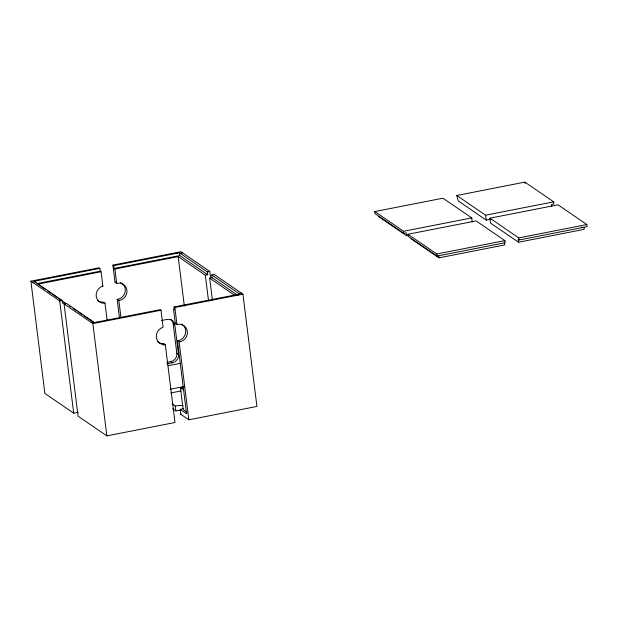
<?xml version="1.0" encoding="UTF-8"?>
<svg xmlns="http://www.w3.org/2000/svg" width="618" height="618" viewBox="0 0 618 618"><rect width="100%" height="100%" fill="white"/><g stroke="black" fill="none" stroke-linecap="round" stroke-linejoin="round"><path stroke-width="0.93" d="M210.622 278.123L209.796 271.464L180.981 251.735L112.893 265.091L115.033 282.241L115.697 282.078M115.033 282.241L116.702 283.384L117.374 283.229A8.953 8.351 -55.6 0 1 126.922 290.166A8.953 8.351 -55.6 0 1 119.521 300.441L117.165 299.398L119.537 318.417M237.714 295.257L212.09 277.714L211.742 274.917L239.691 294.06L174.013 306.937L174.361 309.734L173.527 309.162L175.296 323.392L175.968 323.229M175.296 323.392L176.972 324.535L177.644 324.38A9.085 8.474 -55.6 0 1 187.331 331.426A9.085 8.474 -55.6 0 1 179.815 341.839L177.466 340.804L186.551 413.751L180.162 409.379A8.243 2.047 -7.1 0 0 183.299 408.483M408.483 235.327L406.605 235.697L406.258 232.901L403.848 233.372L375.064 213.658L374.802 211.565L442.959 198.193L471.75 217.907L472.252 221.986M489.943 219.351L486.188 220.085L458.239 200.943L456.795 195.481L524.883 182.125L553.674 201.839L553.937 203.932L551.526 204.404L551.758 206.273M78.432 412.252L73.697 413.179L44.882 393.45L30.9 281.175L99.058 267.803L99.892 268.374L100.24 271.171L101.082 271.742L102.866 286.103A8.953 8.351 -55.6 0 0 96.199 296.2A8.953 8.351 -55.6 0 0 105.006 303.253L107.13 320.34M99.892 268.374L34.145 281.275L62.124 300.433L62.472 303.222L64.875 302.75L65.114 304.651M112.893 265.091L113.727 265.663L179.413 252.777L207.385 271.935L209.796 271.464M32.576 282.318L34.987 281.847M180.247 253.349L182.658 252.878M36.369 283.701L100.24 271.171M113.727 265.663L114.075 268.459L179.761 255.574L207.733 274.732L207.385 271.935M101.082 271.742L37.744 284.172L39.289 285.23M114.075 268.459L114.917 269.031L178.185 256.617L205.323 275.203L207.733 274.732M374.802 211.565L403.593 231.279L471.75 217.907M456.795 195.481L485.586 215.195L553.674 201.839M30.9 281.175L59.714 300.904L62.124 300.433M407.942 234.261L476.099 220.889L504.914 240.618L505.176 242.712L437.019 256.084L408.204 236.354L407.942 234.261L436.756 253.99L504.914 240.618M518.525 242.225L490.545 223.067L489.935 218.177L558.031 204.821L586.837 224.55L587.1 226.644L519.012 240L518.178 239.429L518.525 242.225L584.203 229.34L583.971 227.478M64.063 303.886L66.474 303.415L94.43 322.55L160.178 309.657L161.012 310.228L163.137 327.254A9.085 8.474 -55.6 0 0 156.362 337.498A9.085 8.474 -55.6 0 0 165.3 344.659L175.002 422.503L106.844 435.875L78.053 416.161L64.063 303.886L92.855 323.6L161.012 310.228M211.742 274.917L214.152 274.446L242.936 294.16L256.926 406.435L188.838 419.792L180.765 414.269L180.162 409.379M212.407 300.054L209.68 278.185L212.09 277.714M489.935 218.177L518.749 237.907L586.837 224.55M91.186 322.449L93.588 321.978M238.857 293.48L241.267 293.009M174.013 306.937L174.848 307.517L242.936 294.16M410.962 238.679L438.935 257.837L504.69 244.937L504.342 242.14M161.491 320.51L167.092 319.406A7.269 6.775 -55.6 0 1 174.84 325.045L178.502 354.415A7.269 6.775 -55.6 0 1 172.492 362.751L166.883 363.855M167.076 362.341L170.815 361.607A7.269 6.775 -55.6 0 0 176.825 353.272L173.171 323.902A7.269 6.775 -55.6 0 0 170.537 319.351M168.127 365.74L180.325 363.345M170.189 389.24L183.415 386.644M187.107 412.252L183.144 409.533L180.425 387.71L184.226 386.961M181.074 388.15L183.137 387.749L182.488 387.301M170.769 392.963L181.159 390.924M177.505 340.796L178.138 340.696A9.085 8.474 -55.6 0 0 185.524 333.295A9.085 8.474 -55.6 0 0 181.63 324.118M117.165 299.398L117.845 299.29A8.953 8.351 -55.6 0 0 125.207 291.549A8.953 8.351 -55.6 0 0 120.518 282.573M118.841 300.541L120.966 317.629M581.445 227.015L582.28 227.586M378.656 216.555L406.605 235.697M176.161 252.677L177.003 253.249M237.281 294.531L238.123 295.103M209.68 278.185L234.469 295.157M173.171 323.902L174.84 325.045M102.24 285.678L102.866 286.103M105.006 303.253L103.33 302.102A8.953 8.351 -55.6 0 1 97.435 300.394M157.636 341.777A9.085 8.474 -55.6 0 0 163.631 343.508L165.3 344.659M176.825 353.272L178.502 354.415M170.815 361.607L172.492 362.751M35.72 280.232L36.555 280.804M96.841 322.078L97.675 322.65M40.842 286.296L45.493 289.479M47.818 291.07L50.923 293.195M52.476 294.261L57.126 297.443M58.671 298.502L64.875 302.75M69.231 305.732L70.784 306.798M73.109 308.39L76.98 311.039M78.532 312.098L82.403 314.755M83.955 315.813L94.029 322.712M180.425 387.71L183.87 390.066M172.09 403.848L175.249 406.018A8.243 2.047 -7.1 0 1 183.214 405.655M172.7 408.737L175.86 410.908A8.243 2.047 -7.1 0 1 180.417 410.406M524.883 182.125L525.053 183.523M518.749 237.907L519.012 240M485.586 215.195L486.188 220.085M438.703 255.968L438.935 257.837M436.756 253.99L437.019 256.084M403.593 231.279L403.848 233.372M205.323 275.203L208.521 300.873M179.413 252.777L179.761 255.574M178.185 256.617L184.342 306.064M174.848 307.517L176.972 324.535M179.143 341.947L188.838 419.792M175.249 406.018L175.86 410.908M163.631 343.508L163.863 345.408M114.917 269.031L116.702 283.384M92.855 323.6L106.844 435.875M59.714 300.904L73.697 413.179M181.437 414.122A8.243 2.047 -7.1 0 1 180.765 414.269"/></g></svg>
